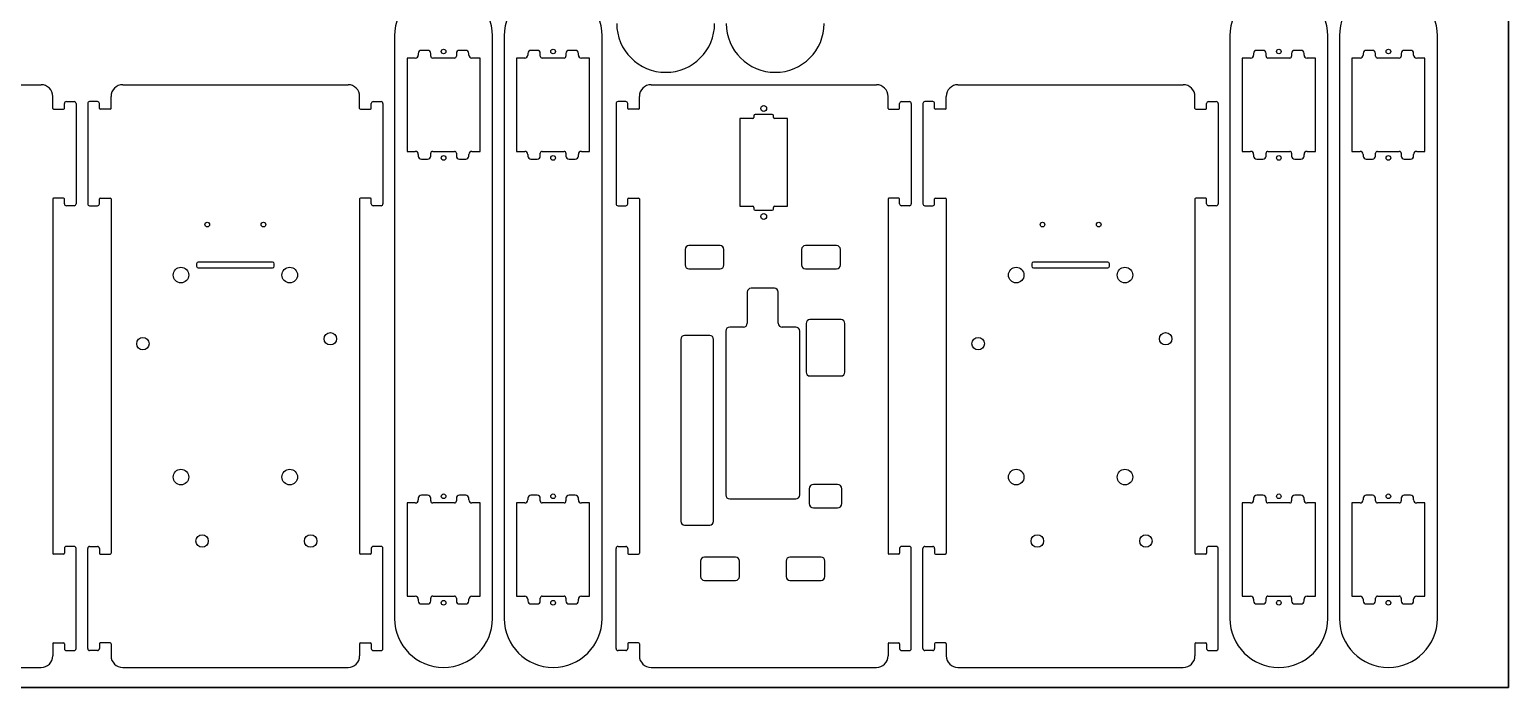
# Model space of a CAD drawing. Header units: millimetres. Extents: x 145 to 1025, y -83 to 357.
# Drawn here: x 644.6 to 1025.2, y -83.2 to 86.2 of the extents above; entities that cross this region are included whole.
import ezdxf

# ---------------------------------------------------------------- set-up
doc = ezdxf.new("R2010")
doc.units = ezdxf.units.MM
doc.layers.get('0').update_dxf_attribs({"lineweight": 35})
doc.layers.add('粗实线层', color=7, linetype='Continuous', lineweight=35)

msp = doc.modelspace()

# ---------------------------------------------------------------- linework, layer by layer
at = {"color": 7, "linetype": 'Continuous', "lineweight": 25}
for p, q in [((738.55, 84.58), (738.55, -65.42)), ((763.75, -65.42), (763.75, 84.58)), ((766.75, 84.58), (766.75, -65.42)), ((791.95, -65.42), (791.95, 84.58)), ((953.55, 84.58), (953.55, -65.42)), ((978.75, -65.42), (978.75, 84.58)), ((981.75, 84.58), (981.75, -65.42)), ((1006.95, -65.42), (1006.95, 84.58)), ((744.65, 80.03), (744.65, 79.63)), ((747.05, 80.83), (745.45, 80.83)), ((747.85, 79.33), (747.85, 80.03)), ((754.45, 80.03), (754.45, 79.33)), ((756.85, 80.83), (755.25, 80.83)), ((757.65, 79.63), (757.65, 80.03)), ((772.85, 80.03), (772.85, 79.63)), ((775.25, 80.83), (773.65, 80.83)), ((776.05, 79.33), (776.05, 80.03)), ((782.65, 80.03), (782.65, 79.33)), ((785.05, 80.83), (783.45, 80.83)), ((785.85, 79.63), (785.85, 80.03)), ((959.65, 80.03), (959.65, 79.63)), ((962.05, 80.83), (960.45, 80.83)), ((962.85, 79.33), (962.85, 80.03)), ((969.45, 80.03), (969.45, 79.33)), ((971.85, 80.83), (970.25, 80.83)), ((972.65, 79.63), (972.65, 80.03)), ((987.85, 80.03), (987.85, 79.63)), ((990.25, 80.83), (988.65, 80.83)), ((991.05, 79.33), (991.05, 80.03)), ((997.65, 80.03), (997.65, 79.33)), ((1000.05, 80.83), (998.45, 80.83)), ((1000.85, 79.63), (1000.85, 80.03)), ((743.85, 78.83), (741.75, 78.83)), ((741.75, 78.83), (741.75, 54.83)), ((753.95, 78.83), (748.35, 78.83)), ((760.55, 78.83), (758.45, 78.83)), ((760.55, 54.83), (760.55, 78.83)), ((772.05, 78.83), (769.95, 78.83)), ((769.95, 78.83), (769.95, 54.83)), ((782.15, 78.83), (776.55, 78.83)), ((788.75, 78.83), (786.65, 78.83)), ((788.75, 54.83), (788.75, 78.83)), ((958.85, 78.83), (956.75, 78.83)), ((956.75, 78.83), (956.75, 54.83)), ((968.95, 78.83), (963.35, 78.83)), ((975.55, 78.83), (973.45, 78.83)), ((975.55, 54.83), (975.55, 78.83)), ((987.05, 78.83), (984.95, 78.83)), ((984.95, 78.83), (984.95, 54.83)), ((997.15, 78.83), (991.55, 78.83)), ((1003.75, 78.83), (1001.65, 78.83)), ((1003.75, 54.83), (1003.75, 78.83)), ((589.55, 71.98), (647.55, 71.98)), ((650.55, 65.88), (650.55, 68.98)), ((665.55, 65.88), (665.55, 68.98)), ((668.55, 71.98), (726.55, 71.98)), ((729.55, 65.88), (729.55, 68.98)), ((801.55, 65.88), (801.55, 68.98)), ((804.55, 71.98), (862.55, 71.98)), ((865.55, 65.88), (865.55, 68.98)), ((880.55, 65.88), (880.55, 68.98)), ((883.55, 71.98), (941.55, 71.98)), ((944.55, 65.88), (944.55, 68.98)), ((650.75, 65.68), (653.35, 65.68)), ((653.55, 65.88), (653.55, 67.13)), ((654.05, 67.63), (656.05, 67.63)), ((656.55, 67.13), (656.55, 41.33)), ((659.55, 67.13), (659.55, 41.33)), ((662.05, 67.63), (660.05, 67.63)), ((662.55, 65.88), (662.55, 67.13)), ((665.35, 65.68), (662.75, 65.68)), ((729.75, 65.68), (732.35, 65.68)), ((732.55, 65.88), (732.55, 67.13)), ((733.05, 67.63), (735.05, 67.63)), ((735.55, 67.13), (735.55, 41.33)), ((795.55, 67.13), (795.55, 41.33)), ((798.05, 67.63), (796.05, 67.63)), ((798.55, 65.88), (798.55, 67.13)), ((801.35, 65.68), (798.75, 65.68)), ((865.75, 65.68), (868.35, 65.68)), ((868.55, 65.88), (868.55, 67.13)), ((869.05, 67.63), (871.05, 67.63)), ((871.55, 67.13), (871.55, 41.33)), ((874.55, 67.13), (874.55, 41.33)), ((877.05, 67.63), (875.05, 67.63)), ((877.55, 65.88), (877.55, 67.13)), ((880.35, 65.68), (877.75, 65.68)), ((944.75, 65.68), (947.35, 65.68)), ((947.55, 65.88), (947.55, 67.13)), ((948.05, 67.63), (950.05, 67.63)), ((950.55, 67.13), (950.55, 41.33)), ((827.4, 63.28), (827.4, 40.68)), ((830.75, 63.28), (827.4, 63.28)), ((831.05, 63.98), (831.05, 63.58)), ((835.75, 64.28), (831.35, 64.28)), ((836.05, 63.58), (836.05, 63.98)), ((839.7, 63.28), (836.35, 63.28)), ((839.7, 40.68), (839.7, 63.28)), ((741.75, 54.83), (743.85, 54.83)), ((744.65, 54.03), (744.65, 53.63)), ((747.85, 53.63), (747.85, 54.33)), ((748.35, 54.83), (753.95, 54.83)), ((754.45, 54.33), (754.45, 53.63)), ((757.65, 53.63), (757.65, 54.03)), ((758.45, 54.83), (760.55, 54.83)), ((769.95, 54.83), (772.05, 54.83)), ((772.85, 54.03), (772.85, 53.63)), ((776.05, 53.63), (776.05, 54.33)), ((776.55, 54.83), (782.15, 54.83)), ((782.65, 54.33), (782.65, 53.63)), ((785.85, 53.63), (785.85, 54.03)), ((786.65, 54.83), (788.75, 54.83)), ((956.75, 54.83), (958.85, 54.83)), ((959.65, 54.03), (959.65, 53.63)), ((962.85, 53.63), (962.85, 54.33)), ((963.35, 54.83), (968.95, 54.83)), ((969.45, 54.33), (969.45, 53.63)), ((972.65, 53.63), (972.65, 54.03)), ((973.45, 54.83), (975.55, 54.83)), ((984.95, 54.83), (987.05, 54.83)), ((987.85, 54.03), (987.85, 53.63)), ((991.05, 53.63), (991.05, 54.33)), ((991.55, 54.83), (997.15, 54.83)), ((997.65, 54.33), (997.65, 53.63)), ((1000.85, 53.63), (1000.85, 54.03)), ((1001.65, 54.83), (1003.75, 54.83)), ((745.45, 52.83), (747.05, 52.83)), ((755.25, 52.83), (756.85, 52.83)), ((773.65, 52.83), (775.25, 52.83)), ((783.45, 52.83), (785.05, 52.83)), ((960.45, 52.83), (962.05, 52.83)), ((970.25, 52.83), (971.85, 52.83)), ((988.65, 52.83), (990.25, 52.83)), ((998.45, 52.83), (1000.05, 52.83)), ((650.55, 42.58), (650.55, -48.62)), ((653.35, 42.78), (650.75, 42.78)), ((653.55, 41.33), (653.55, 42.58)), ((662.55, 41.33), (662.55, 42.58)), ((662.75, 42.78), (665.35, 42.78)), ((665.55, 42.58), (665.55, -48.62)), ((729.55, 42.58), (729.55, -48.62)), ((732.35, 42.78), (729.75, 42.78)), ((732.55, 41.33), (732.55, 42.58)), ((798.55, 41.33), (798.55, 42.58)), ((798.75, 42.78), (801.35, 42.78)), ((801.55, 42.58), (801.55, -48.62)), ((865.55, 42.58), (865.55, -48.62)), ((868.35, 42.78), (865.75, 42.78)), ((868.55, 41.33), (868.55, 42.58)), ((877.55, 41.33), (877.55, 42.58)), ((877.75, 42.78), (880.35, 42.78)), ((880.55, 42.58), (880.55, -48.62)), ((944.55, 42.58), (944.55, -48.62)), ((947.35, 42.78), (944.75, 42.78)), ((947.55, 41.33), (947.55, 42.58)), ((656.05, 40.83), (654.05, 40.83)), ((660.05, 40.83), (662.05, 40.83)), ((735.05, 40.83), (733.05, 40.83)), ((796.05, 40.83), (798.05, 40.83)), ((827.4, 40.68), (830.75, 40.68)), ((831.05, 40.38), (831.05, 39.98)), ((831.35, 39.68), (835.75, 39.68)), ((836.05, 39.98), (836.05, 40.38)), ((836.35, 40.68), (839.7, 40.68)), ((871.05, 40.83), (869.05, 40.83)), ((875.05, 40.83), (877.05, 40.83)), ((950.05, 40.83), (948.05, 40.83)), ((822.31, 30.58), (814.31, 30.58)), ((852.31, 30.58), (844.31, 30.58)), ((813.31, 29.58), (813.31, 25.58)), ((823.31, 25.58), (823.31, 29.58)), ((843.31, 29.58), (843.31, 25.58)), ((853.31, 25.58), (853.31, 29.58)), ((687.55, 25.87), (687.55, 25.27)), ((707.1, 26.32), (688, 26.32)), ((688, 24.82), (707.1, 24.82)), ((707.55, 25.27), (707.55, 25.87)), ((814.31, 24.58), (822.31, 24.58)), ((844.31, 24.58), (852.31, 24.58)), ((902.55, 25.87), (902.55, 25.27)), ((922.1, 26.32), (903, 26.32)), ((903, 24.82), (922.1, 24.82)), ((922.55, 25.27), (922.55, 25.87)), ((836.31, 19.58), (830.31, 19.58)), ((829.31, 18.58), (829.31, 10.58)), ((837.31, 10.58), (837.31, 18.58)), ((853.46, 11.51), (845.46, 11.51)), ((823.81, 8.58), (823.81, -33.62)), ((828.31, 9.58), (824.81, 9.58)), ((841.81, 9.58), (838.31, 9.58)), ((842.81, -33.62), (842.81, 8.58)), ((844.46, 10.51), (844.46, -1.99)), ((854.46, -1.99), (854.46, 10.51)), ((812.19, 6.43), (812.19, -40.38)), ((819.66, 7.43), (813.19, 7.43)), ((820.66, -40.38), (820.66, 6.43)), ((845.46, -2.99), (853.46, -2.99)), ((747.05, -33.67), (745.45, -33.67)), ((756.85, -33.67), (755.25, -33.67)), ((775.25, -33.67), (773.65, -33.67)), ((785.05, -33.67), (783.45, -33.67)), ((845.23, -32.01), (845.23, -35.85)), ((852.57, -30.89), (846.35, -30.89)), ((853.7, -35.85), (853.7, -32.01)), ((962.05, -33.67), (960.45, -33.67)), ((971.85, -33.67), (970.25, -33.67)), ((990.25, -33.67), (988.65, -33.67)), ((1000.05, -33.67), (998.45, -33.67)), ((743.85, -35.67), (741.75, -35.67)), ((741.75, -35.67), (741.75, -59.67)), ((744.65, -34.47), (744.65, -34.87)), ((747.85, -35.17), (747.85, -34.47)), ((753.95, -35.67), (748.35, -35.67)), ((754.45, -34.47), (754.45, -35.17)), ((757.65, -34.87), (757.65, -34.47)), ((760.55, -35.67), (758.45, -35.67)), ((760.55, -59.67), (760.55, -35.67)), ((772.05, -35.67), (769.95, -35.67)), ((769.95, -35.67), (769.95, -59.67)), ((772.85, -34.47), (772.85, -34.87)), ((776.05, -35.17), (776.05, -34.47)), ((782.15, -35.67), (776.55, -35.67)), ((782.65, -34.47), (782.65, -35.17)), ((785.85, -34.87), (785.85, -34.47)), ((788.75, -35.67), (786.65, -35.67)), ((788.75, -59.67), (788.75, -35.67)), ((824.81, -34.62), (841.81, -34.62)), ((846.35, -36.97), (852.57, -36.97)), ((958.85, -35.67), (956.75, -35.67)), ((956.75, -35.67), (956.75, -59.67)), ((959.65, -34.47), (959.65, -34.87)), ((962.85, -35.17), (962.85, -34.47)), ((968.95, -35.67), (963.35, -35.67)), ((969.45, -34.47), (969.45, -35.17)), ((972.65, -34.87), (972.65, -34.47)), ((975.55, -35.67), (973.45, -35.67)), ((975.55, -59.67), (975.55, -35.67)), ((987.05, -35.67), (984.95, -35.67)), ((984.95, -35.67), (984.95, -59.67)), ((987.85, -34.47), (987.85, -34.87)), ((991.05, -35.17), (991.05, -34.47)), ((997.15, -35.67), (991.55, -35.67)), ((997.65, -34.47), (997.65, -35.17)), ((1000.85, -34.87), (1000.85, -34.47)), ((1003.75, -35.67), (1001.65, -35.67)), ((1003.75, -59.67), (1003.75, -35.67)), ((813.19, -41.38), (819.66, -41.38)), ((653.35, -48.82), (650.75, -48.82)), ((653.55, -47.37), (653.55, -48.62)), ((656.05, -46.87), (654.05, -46.87)), ((656.55, -73.17), (656.55, -47.37)), ((659.55, -73.17), (659.55, -47.37)), ((660.05, -46.87), (662.05, -46.87)), ((662.55, -47.37), (662.55, -48.62)), ((662.75, -48.82), (665.35, -48.82)), ((732.35, -48.82), (729.75, -48.82)), ((732.55, -47.37), (732.55, -48.62)), ((735.05, -46.87), (733.05, -46.87)), ((735.55, -73.17), (735.55, -47.37)), ((795.55, -73.17), (795.55, -47.37)), ((796.05, -46.87), (798.05, -46.87)), ((798.55, -47.37), (798.55, -48.62)), ((798.75, -48.82), (801.35, -48.82)), ((868.35, -48.82), (865.75, -48.82)), ((868.55, -47.37), (868.55, -48.62)), ((871.05, -46.87), (869.05, -46.87)), ((871.55, -73.17), (871.55, -47.37)), ((874.55, -73.17), (874.55, -47.37)), ((875.05, -46.87), (877.05, -46.87)), ((877.55, -47.37), (877.55, -48.62)), ((877.75, -48.82), (880.35, -48.82)), ((947.35, -48.82), (944.75, -48.82)), ((947.55, -47.37), (947.55, -48.62)), ((950.05, -46.87), (948.05, -46.87)), ((950.55, -73.17), (950.55, -47.37)), ((817.31, -50.62), (817.31, -54.62)), ((826.31, -49.62), (818.31, -49.62)), ((827.31, -54.62), (827.31, -50.62)), ((839.31, -50.62), (839.31, -54.62)), ((848.31, -49.62), (840.31, -49.62)), ((849.31, -54.62), (849.31, -50.62)), ((818.31, -55.62), (826.31, -55.62)), ((840.31, -55.62), (848.31, -55.62)), ((741.75, -59.67), (743.85, -59.67)), ((744.65, -60.47), (744.65, -60.87)), ((747.85, -60.87), (747.85, -60.17)), ((748.35, -59.67), (753.95, -59.67)), ((754.45, -60.17), (754.45, -60.87)), ((757.65, -60.87), (757.65, -60.47)), ((758.45, -59.67), (760.55, -59.67)), ((769.95, -59.67), (772.05, -59.67)), ((772.85, -60.47), (772.85, -60.87)), ((776.05, -60.87), (776.05, -60.17)), ((776.55, -59.67), (782.15, -59.67)), ((782.65, -60.17), (782.65, -60.87)), ((785.85, -60.87), (785.85, -60.47)), ((786.65, -59.67), (788.75, -59.67)), ((956.75, -59.67), (958.85, -59.67)), ((959.65, -60.47), (959.65, -60.87)), ((962.85, -60.87), (962.85, -60.17)), ((963.35, -59.67), (968.95, -59.67)), ((969.45, -60.17), (969.45, -60.87)), ((972.65, -60.87), (972.65, -60.47)), ((973.45, -59.67), (975.55, -59.67)), ((984.95, -59.67), (987.05, -59.67)), ((987.85, -60.47), (987.85, -60.87)), ((991.05, -60.87), (991.05, -60.17)), ((991.55, -59.67), (997.15, -59.67)), ((997.65, -60.17), (997.65, -60.87)), ((1000.85, -60.87), (1000.85, -60.47)), ((1001.65, -59.67), (1003.75, -59.67)), ((745.45, -61.67), (747.05, -61.67)), ((755.25, -61.67), (756.85, -61.67)), ((773.65, -61.67), (775.25, -61.67)), ((783.45, -61.67), (785.05, -61.67)), ((960.45, -61.67), (962.05, -61.67)), ((970.25, -61.67), (971.85, -61.67)), ((988.65, -61.67), (990.25, -61.67)), ((998.45, -61.67), (1000.05, -61.67)), ((650.55, -71.92), (650.55, -75.02)), ((650.75, -71.72), (653.35, -71.72)), ((653.55, -71.92), (653.55, -73.17)), ((662.55, -71.92), (662.55, -73.17)), ((665.35, -71.72), (662.75, -71.72)), ((665.55, -71.92), (665.55, -75.02)), ((729.55, -71.92), (729.55, -75.02)), ((729.75, -71.72), (732.35, -71.72)), ((732.55, -71.92), (732.55, -73.17)), ((798.55, -71.92), (798.55, -73.17)), ((801.35, -71.72), (798.75, -71.72)), ((801.55, -71.92), (801.55, -75.02)), ((865.55, -71.92), (865.55, -75.02)), ((865.75, -71.72), (868.35, -71.72)), ((868.55, -71.92), (868.55, -73.17)), ((877.55, -71.92), (877.55, -73.17)), ((880.35, -71.72), (877.75, -71.72)), ((880.55, -71.92), (880.55, -75.02)), ((944.55, -71.92), (944.55, -75.02)), ((944.75, -71.72), (947.35, -71.72)), ((947.55, -71.92), (947.55, -73.17)), ((654.05, -73.67), (656.05, -73.67)), ((662.05, -73.67), (660.05, -73.67)), ((733.05, -73.67), (735.05, -73.67)), ((798.05, -73.67), (796.05, -73.67)), ((869.05, -73.67), (871.05, -73.67)), ((877.05, -73.67), (875.05, -73.67)), ((948.05, -73.67), (950.05, -73.67)), ((589.55, -78.02), (647.55, -78.02)), ((668.55, -78.02), (726.55, -78.02)), ((804.55, -78.02), (862.55, -78.02)), ((883.55, -78.02), (941.55, -78.02))]:
    msp.add_line(p, q, dxfattribs=at)
for centre, radius in [((751.15, 80.53), 0.6), ((779.35, 80.53), 0.6), ((966.15, 80.53), 0.6), ((994.35, 80.53), 0.6), ((833.55, 65.88), 0.75), ((751.15, 53.13), 0.6), ((779.35, 53.13), 0.6), ((966.15, 53.13), 0.6), ((994.35, 53.13), 0.6), ((833.55, 38.08), 0.75), ((690.32, 35.98), 0.6), ((704.78, 35.98), 0.6), ((905.32, 35.98), 0.6), ((919.78, 35.98), 0.6), ((683.55, 22.98), 2), ((711.55, 22.98), 2), ((898.55, 22.98), 2), ((926.55, 22.98), 2), ((722.01, 6.59), 1.6), ((937.01, 6.59), 1.6), ((673.75, 5.32), 1.6), ((888.75, 5.32), 1.6), ((683.55, -29.02), 2), ((711.55, -29.02), 2), ((898.55, -29.02), 2), ((926.55, -29.02), 2), ((751.15, -33.97), 0.6), ((779.35, -33.97), 0.6), ((966.15, -33.97), 0.6), ((994.35, -33.97), 0.6), ((688.99, -45.48), 1.6), ((716.93, -45.48), 1.6), ((903.99, -45.48), 1.6), ((931.93, -45.48), 1.6), ((751.15, -61.37), 0.6), ((779.35, -61.37), 0.6), ((966.15, -61.37), 0.6), ((994.35, -61.37), 0.6)]:
    msp.add_circle(centre, radius, dxfattribs=at)
for centre, radius, start, end in [((751.15, 84.58), 12.6, 0, 180), ((779.35, 84.58), 12.6, 0, 180), ((966.15, 84.58), 12.6, 0, 180), ((994.35, 84.58), 12.6, 0, 180), ((808.32, 87.77), 12.6, 180, 0), ((836.52, 87.77), 12.6, 180, 360), ((745.45, 80.03), 0.8, 90, 180), ((747.05, 80.03), 0.8, 0, 90), ((755.25, 80.03), 0.8, 90, 180), ((756.85, 80.03), 0.8, 0, 90), ((773.65, 80.03), 0.8, 90, 180), ((775.25, 80.03), 0.8, 0, 90), ((783.45, 80.03), 0.8, 90, 180), ((785.05, 80.03), 0.8, 0, 90), ((960.45, 80.03), 0.8, 90, 180), ((962.05, 80.03), 0.8, 0, 90), ((970.25, 80.03), 0.8, 90, 180), ((971.85, 80.03), 0.8, 0, 90), ((988.65, 80.03), 0.8, 90, 180), ((990.25, 80.03), 0.8, 0, 90), ((998.45, 80.03), 0.8, 90, 180), ((1000.05, 80.03), 0.8, 360, 90), ((743.85, 79.63), 0.8, 270, 360), ((748.35, 79.33), 0.5, 180, 270), ((753.95, 79.33), 0.5, 270, 0), ((758.45, 79.63), 0.8, 180, 270), ((772.05, 79.63), 0.8, 270, 360), ((776.55, 79.33), 0.5, 180, 270), ((782.15, 79.33), 0.5, 270, 0), ((786.65, 79.63), 0.8, 180, 270), ((958.85, 79.63), 0.8, 270, 0), ((963.35, 79.33), 0.5, 180, 270), ((968.95, 79.33), 0.5, 270, 0), ((973.45, 79.63), 0.8, 180, 270), ((987.05, 79.63), 0.8, 270, 0), ((991.55, 79.33), 0.5, 180, 270), ((997.15, 79.33), 0.5, 270, 360), ((1001.65, 79.63), 0.8, 180, 270), ((647.55, 68.98), 3, 0, 90), ((668.55, 68.98), 3, 90, 180), ((726.55, 68.98), 3, 0, 90), ((804.55, 68.98), 3, 90, 180), ((862.55, 68.98), 3, 0, 90), ((883.55, 68.98), 3, 90, 180), ((941.55, 68.98), 3, 360, 90), ((650.75, 65.88), 0.2, 180, 270), ((653.35, 65.88), 0.2, 270, 0), ((654.05, 67.13), 0.5, 90, 180), ((656.05, 67.13), 0.5, 0, 90), ((660.05, 67.13), 0.5, 90, 180), ((662.05, 67.13), 0.5, 0, 90), ((662.75, 65.88), 0.2, 180, 270), ((665.35, 65.88), 0.2, 270, 0), ((729.75, 65.88), 0.2, 180, 270), ((732.35, 65.88), 0.2, 270, 0), ((733.05, 67.13), 0.5, 90, 180), ((735.05, 67.13), 0.5, 0, 90), ((796.05, 67.13), 0.5, 90, 180), ((798.05, 67.13), 0.5, 0, 90), ((798.75, 65.88), 0.2, 180, 270), ((801.35, 65.88), 0.2, 270, 0), ((865.75, 65.88), 0.2, 180, 270), ((868.35, 65.88), 0.2, 270, 0), ((869.05, 67.13), 0.5, 90, 180), ((871.05, 67.13), 0.5, 0, 90), ((875.05, 67.13), 0.5, 90, 180), ((877.05, 67.13), 0.5, 360, 90), ((877.75, 65.88), 0.2, 180, 270), ((880.35, 65.88), 0.2, 270, 0), ((944.75, 65.88), 0.2, 180, 270), ((947.35, 65.88), 0.2, 270, 0), ((948.05, 67.13), 0.5, 90, 180), ((950.05, 67.13), 0.5, 0, 90), ((830.75, 63.58), 0.3, 270, 360), ((831.35, 63.98), 0.3, 90, 180), ((835.75, 63.98), 0.3, 0, 90), ((836.35, 63.58), 0.3, 180, 270), ((743.85, 54.03), 0.8, 0, 90), ((745.45, 53.63), 0.8, 180, 270), ((747.05, 53.63), 0.8, 270, 0), ((748.35, 54.33), 0.5, 90, 180), ((753.95, 54.33), 0.5, 0, 90), ((755.25, 53.63), 0.8, 180, 270), ((756.85, 53.63), 0.8, 270, 0), ((758.45, 54.03), 0.8, 90, 180), ((772.05, 54.03), 0.8, 0, 90), ((773.65, 53.63), 0.8, 180, 270), ((775.25, 53.63), 0.8, 270, 0), ((776.55, 54.33), 0.5, 90, 180), ((782.15, 54.33), 0.5, 0, 90), ((783.45, 53.63), 0.8, 180, 270), ((785.05, 53.63), 0.8, 270, 360), ((786.65, 54.03), 0.8, 90, 180), ((958.85, 54.03), 0.8, 0, 90), ((960.45, 53.63), 0.8, 180, 270), ((962.05, 53.63), 0.8, 270, 0), ((963.35, 54.33), 0.5, 90, 180), ((968.95, 54.33), 0.5, 0, 90), ((970.25, 53.63), 0.8, 180, 270), ((971.85, 53.63), 0.8, 270, 360), ((973.45, 54.03), 0.8, 90, 180), ((987.05, 54.03), 0.8, 0, 90), ((988.65, 53.63), 0.8, 180, 270), ((990.25, 53.63), 0.8, 270, 0), ((991.55, 54.33), 0.5, 90, 180), ((997.15, 54.33), 0.5, 360, 90), ((998.45, 53.63), 0.8, 180, 270), ((1000.05, 53.63), 0.8, 270, 360), ((1001.65, 54.03), 0.8, 90, 180), ((650.75, 42.58), 0.2, 90, 180), ((653.35, 42.58), 0.2, 0, 90), ((662.75, 42.58), 0.2, 90, 180), ((665.35, 42.58), 0.2, 0, 90), ((729.75, 42.58), 0.2, 90, 180), ((732.35, 42.58), 0.2, 360, 90), ((798.75, 42.58), 0.2, 90, 180), ((801.35, 42.58), 0.2, 0, 90), ((865.75, 42.58), 0.2, 90, 180), ((868.35, 42.58), 0.2, 0, 90), ((877.75, 42.58), 0.2, 90, 180), ((880.35, 42.58), 0.2, 0, 90), ((944.75, 42.58), 0.2, 90, 180), ((947.35, 42.58), 0.2, 0, 90), ((654.05, 41.33), 0.5, 180, 270), ((656.05, 41.33), 0.5, 270, 0), ((660.05, 41.33), 0.5, 180, 270), ((662.05, 41.33), 0.5, 270, 0), ((733.05, 41.33), 0.5, 180, 270), ((735.05, 41.33), 0.5, 270, 0), ((796.05, 41.33), 0.5, 180, 270), ((798.05, 41.33), 0.5, 270, 360), ((830.75, 40.38), 0.3, 360, 90), ((831.35, 39.98), 0.3, 180, 270), ((835.75, 39.98), 0.3, 270, 0), ((836.35, 40.38), 0.3, 90, 180), ((869.05, 41.33), 0.5, 180, 270), ((871.05, 41.33), 0.5, 270, 0), ((875.05, 41.33), 0.5, 180, 270), ((877.05, 41.33), 0.5, 270, 0), ((948.05, 41.33), 0.5, 180, 270), ((950.05, 41.33), 0.5, 270, 360), ((814.31, 29.58), 1, 90, 180), ((822.31, 29.58), 1, 0, 90), ((844.31, 29.58), 1, 90, 180), ((852.31, 29.58), 1, 0, 90), ((688, 25.87), 0.45, 90, 180), ((688, 25.27), 0.45, 180, 270), ((707.1, 25.87), 0.45, 0, 90), ((707.1, 25.27), 0.45, 270, 360), ((814.31, 25.58), 1, 180, 270), ((822.31, 25.58), 1, 270, 0), ((844.31, 25.58), 1, 180, 270), ((852.31, 25.58), 1, 270, 360), ((903, 25.87), 0.45, 90, 180), ((903, 25.27), 0.45, 180, 270), ((922.1, 25.87), 0.45, 0, 90), ((922.1, 25.27), 0.45, 270, 0), ((830.31, 18.58), 1, 90, 180), ((836.31, 18.58), 1, 0, 90), ((845.46, 10.51), 1, 90, 180), ((853.46, 10.51), 1, 0, 90), ((824.81, 8.58), 1, 90, 180), ((828.31, 10.58), 1, 270, 0), ((838.31, 10.58), 1, 180, 270), ((841.81, 8.58), 1, 0, 90), ((813.19, 6.43), 1, 90, 180), ((819.66, 6.43), 1, 0, 90), ((845.46, -1.99), 1, 180, 270), ((853.46, -1.99), 1, 270, 360), ((745.45, -34.47), 0.8, 90, 180), ((747.05, -34.47), 0.8, 0, 90), ((755.25, -34.47), 0.8, 90, 180), ((756.85, -34.47), 0.8, 0, 90), ((773.65, -34.47), 0.8, 90, 180), ((775.25, -34.47), 0.8, 0, 90), ((783.45, -34.47), 0.8, 90, 180), ((785.05, -34.47), 0.8, 0, 90), ((824.81, -33.62), 1, 180, 270), ((841.81, -33.62), 1, 270, 0), ((846.35, -32.01), 1.12, 90, 180), ((852.57, -32.01), 1.12, 0, 90), ((960.45, -34.47), 0.8, 90, 180), ((962.05, -34.47), 0.8, 0, 90), ((970.25, -34.47), 0.8, 90, 180), ((971.85, -34.47), 0.8, 0, 90), ((988.65, -34.47), 0.8, 90, 180), ((990.25, -34.47), 0.8, 360, 90), ((998.45, -34.47), 0.8, 90, 180), ((1000.05, -34.47), 0.8, 0, 90), ((743.85, -34.87), 0.8, 270, 360), ((748.35, -35.17), 0.5, 180, 270), ((753.95, -35.17), 0.5, 270, 0), ((758.45, -34.87), 0.8, 180, 270), ((772.05, -34.87), 0.8, 270, 0), ((776.55, -35.17), 0.5, 180, 270), ((782.15, -35.17), 0.5, 270, 0), ((786.65, -34.87), 0.8, 180, 270), ((846.35, -35.85), 1.12, 180, 270), ((852.57, -35.85), 1.12, 270, 0), ((958.85, -34.87), 0.8, 270, 0), ((963.35, -35.17), 0.5, 180, 270), ((968.95, -35.17), 0.5, 270, 360), ((973.45, -34.87), 0.8, 180, 270), ((987.05, -34.87), 0.8, 270, 0), ((991.55, -35.17), 0.5, 180, 270), ((997.15, -35.17), 0.5, 270, 360), ((1001.65, -34.87), 0.8, 180, 270), ((813.19, -40.38), 1, 180, 270), ((819.66, -40.38), 1, 270, 0), ((650.75, -48.62), 0.2, 180, 270), ((653.35, -48.62), 0.2, 270, 0), ((654.05, -47.37), 0.5, 90, 180), ((656.05, -47.37), 0.5, 360, 90), ((660.05, -47.37), 0.5, 90, 180), ((662.05, -47.37), 0.5, 0, 90), ((662.75, -48.62), 0.2, 180, 270), ((665.35, -48.62), 0.2, 270, 0), ((729.75, -48.62), 0.2, 180, 270), ((732.35, -48.62), 0.2, 270, 360), ((733.05, -47.37), 0.5, 90, 180), ((735.05, -47.37), 0.5, 0, 90), ((796.05, -47.37), 0.5, 90, 180), ((798.05, -47.37), 0.5, 0, 90), ((798.75, -48.62), 0.2, 180, 270), ((801.35, -48.62), 0.2, 270, 0), ((865.75, -48.62), 0.2, 180, 270), ((868.35, -48.62), 0.2, 270, 360), ((869.05, -47.37), 0.5, 90, 180), ((871.05, -47.37), 0.5, 0, 90), ((875.05, -47.37), 0.5, 90, 180), ((877.05, -47.37), 0.5, 0, 90), ((877.75, -48.62), 0.2, 180, 270), ((880.35, -48.62), 0.2, 270, 360), ((944.75, -48.62), 0.2, 180, 270), ((947.35, -48.62), 0.2, 270, 0), ((948.05, -47.37), 0.5, 90, 180), ((950.05, -47.37), 0.5, 360, 90), ((818.31, -50.62), 1, 90, 180), ((826.31, -50.62), 1, 0, 90), ((840.31, -50.62), 1, 90, 180), ((848.31, -50.62), 1, 360, 90), ((818.31, -54.62), 1, 180, 270), ((826.31, -54.62), 1, 270, 0), ((840.31, -54.62), 1, 180, 270), ((848.31, -54.62), 1, 270, 0), ((743.85, -60.47), 0.8, 0, 90), ((745.45, -60.87), 0.8, 180, 270), ((747.05, -60.87), 0.8, 270, 0), ((748.35, -60.17), 0.5, 90, 180), ((753.95, -60.17), 0.5, 360, 90), ((755.25, -60.87), 0.8, 180, 270), ((756.85, -60.87), 0.8, 270, 0), ((758.45, -60.47), 0.8, 90, 180), ((772.05, -60.47), 0.8, 0, 90), ((773.65, -60.87), 0.8, 180, 270), ((775.25, -60.87), 0.8, 270, 0), ((776.55, -60.17), 0.5, 90, 180), ((782.15, -60.17), 0.5, 0, 90), ((783.45, -60.87), 0.8, 180, 270), ((785.05, -60.87), 0.8, 270, 0), ((786.65, -60.47), 0.8, 90, 180), ((958.85, -60.47), 0.8, 0, 90), ((960.45, -60.87), 0.8, 180, 270), ((962.05, -60.87), 0.8, 270, 0), ((963.35, -60.17), 0.5, 90, 180), ((968.95, -60.17), 0.5, 0, 90), ((970.25, -60.87), 0.8, 180, 270), ((971.85, -60.87), 0.8, 270, 0), ((973.45, -60.47), 0.8, 90, 180), ((987.05, -60.47), 0.8, 0, 90), ((988.65, -60.87), 0.8, 180, 270), ((990.25, -60.87), 0.8, 270, 0), ((991.55, -60.17), 0.5, 90, 180), ((997.15, -60.17), 0.5, 0, 90), ((998.45, -60.87), 0.8, 180, 270), ((1000.05, -60.87), 0.8, 270, 0), ((1001.65, -60.47), 0.8, 90, 180), ((751.15, -65.42), 12.6, 180, 360), ((779.35, -65.42), 12.6, 180, 360), ((966.15, -65.42), 12.6, 180, 360), ((994.35, -65.42), 12.6, 180, 360), ((650.75, -71.92), 0.2, 90, 180), ((653.35, -71.92), 0.2, 0, 90), ((662.75, -71.92), 0.2, 90, 180), ((665.35, -71.92), 0.2, 0, 90), ((729.75, -71.92), 0.2, 90, 180), ((732.35, -71.92), 0.2, 0, 90), ((798.75, -71.92), 0.2, 90, 180), ((801.35, -71.92), 0.2, 0, 90), ((865.75, -71.92), 0.2, 90, 180), ((868.35, -71.92), 0.2, 0, 90), ((877.75, -71.92), 0.2, 90, 180), ((880.35, -71.92), 0.2, 0, 90), ((944.75, -71.92), 0.2, 90, 180), ((947.35, -71.92), 0.2, 0, 90), ((647.55, -75.02), 3, 270, 0), ((654.05, -73.17), 0.5, 180, 270), ((656.05, -73.17), 0.5, 270, 0), ((660.05, -73.17), 0.5, 180, 270), ((662.05, -73.17), 0.5, 270, 0), ((668.55, -75.02), 3, 180, 270), ((726.55, -75.02), 3, 270, 0), ((733.05, -73.17), 0.5, 180, 270), ((735.05, -73.17), 0.5, 270, 0), ((796.05, -73.17), 0.5, 180, 270), ((798.05, -73.17), 0.5, 270, 0), ((804.55, -75.02), 3, 180, 270), ((862.55, -75.02), 3, 270, 0), ((869.05, -73.17), 0.5, 180, 270), ((871.05, -73.17), 0.5, 270, 360), ((875.05, -73.17), 0.5, 180, 270), ((877.05, -73.17), 0.5, 270, 360), ((883.55, -75.02), 3, 180, 270), ((941.55, -75.02), 3, 270, 0), ((948.05, -73.17), 0.5, 180, 270), ((950.05, -73.17), 0.5, 270, 0)]:
    msp.add_arc(centre, radius, start, end, dxfattribs=at)
at = {"layer": '粗实线层'}
for p, q in [((1025.25, -83.16), (1025.25, 356.84)), ((145.25, -83.16), (1025.25, -83.16))]:
    msp.add_line(p, q, dxfattribs=at)

doc.saveas('drawing.dxf')
